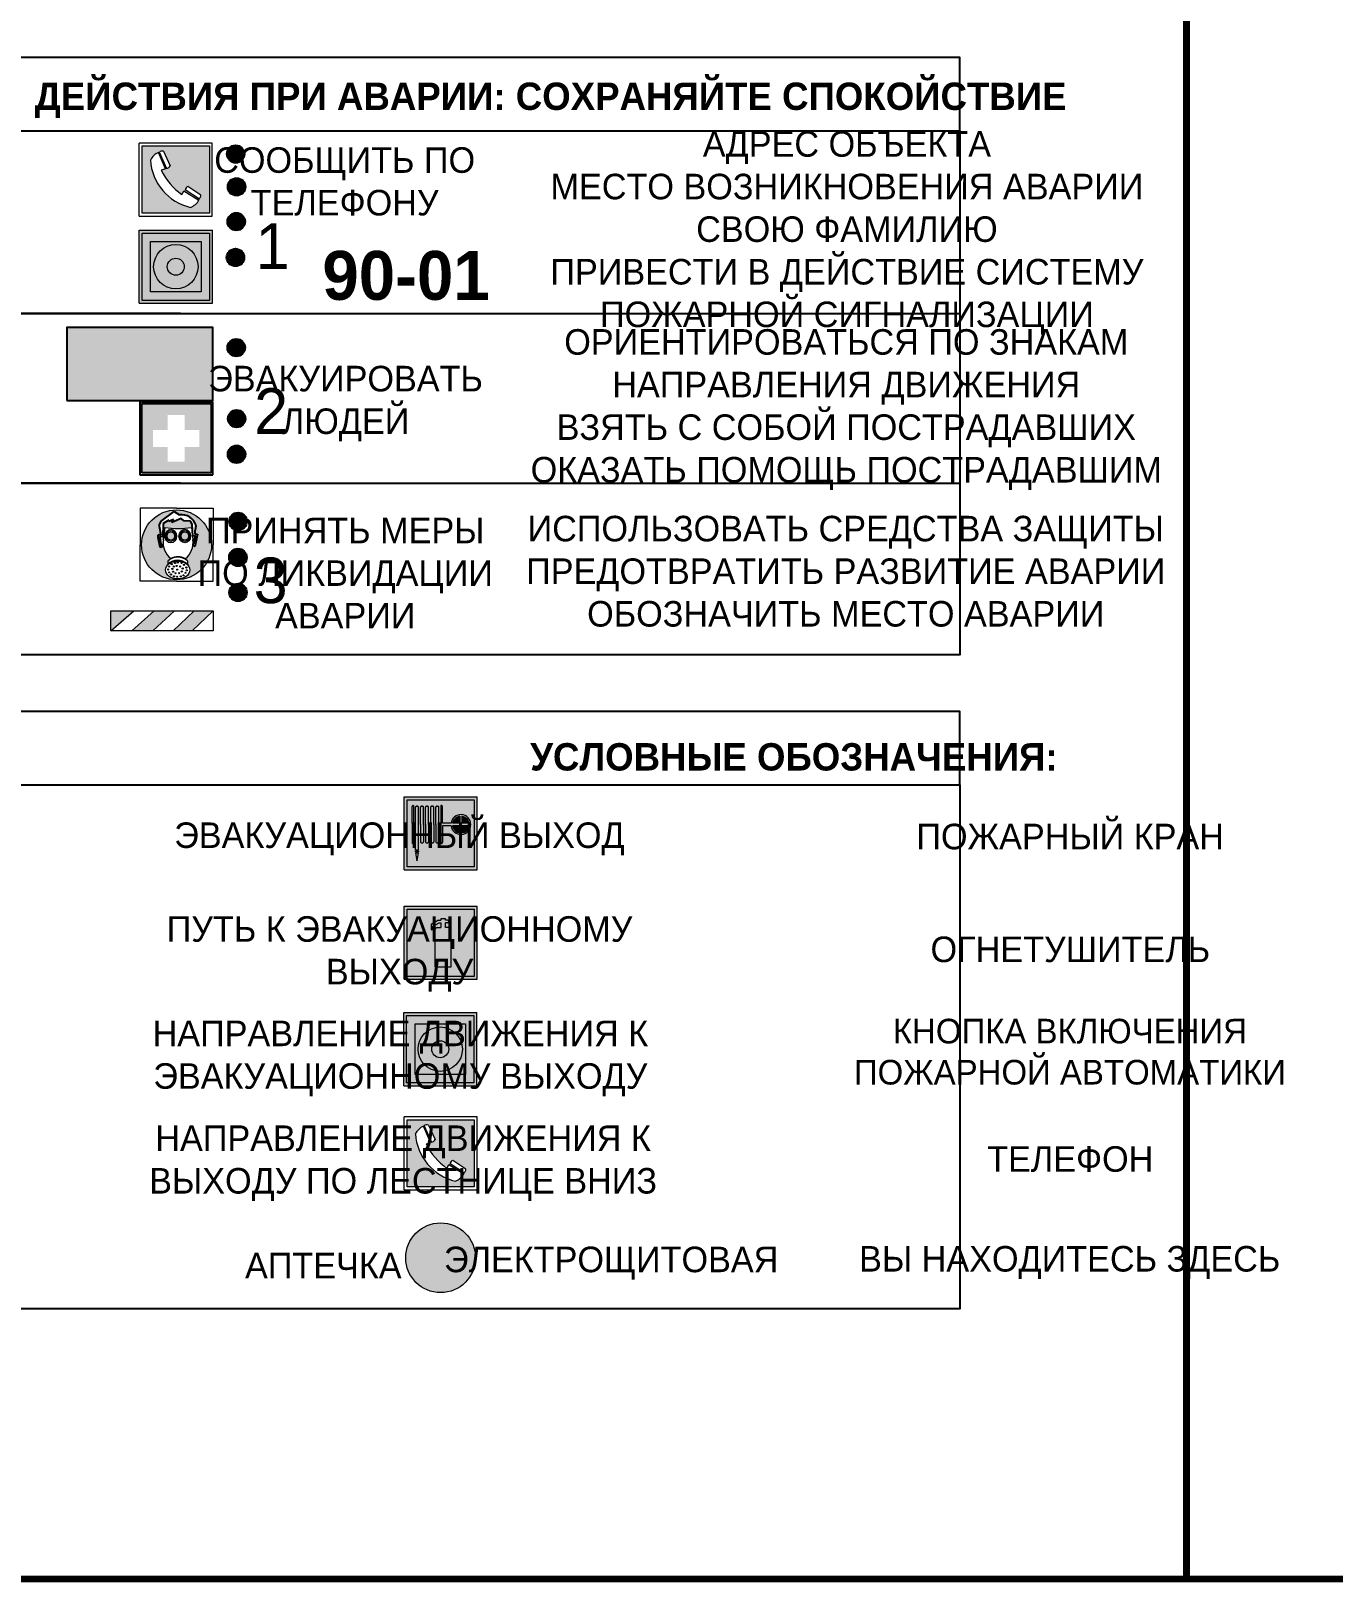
# Model space of a CAD drawing. Header units: millimetres. Extents: x 13810 to 67229, y 12374 to 21950.
# Drawn here: x 31162.7 to 31305.3, y 20272 to 20441.6 of the extents above; entities that cross this region are included whole.
import ezdxf

# ---------------------------------------------------------------- set-up
doc = ezdxf.new("R2010")
doc.units = ezdxf.units.MM
doc.styles.add('обычный', font='arial.ttf')

# ---------------------------------------------------------------- blocks, each defined once
blk = doc.blocks.new('A$C38D26F80')
h = blk.add_hatch(color=5)
h.dxf.hatch_style = 1
h.paths.add_polyline_path([(-8.77, -4.48, 1), (-0.19, -4.48, 1)])
h.paths.add_polyline_path([(-6.75, -3.58), (-6.75, -3.31), (-6.62, -3.22), (-6.5, -3.22), (-6.42, -3.3), (-6.39, -3.28), (-6.59, -2.23), (-6.59, -2.01), (-6.38, -1.58), (-4.76, -0.4), (-4.13, -0.79, -0.362848), (-2.1, -2.1, -0.201049), (-2.17, -2.48, 0.085434), (-2.26, -3.13), (-1.9, -3.16), (-2.25, -4.7), (-2.4, -4.59), (-2.43, -4.34), (-2.36, -4.34), (-2.14, -3.34), (-2.47, -3.42), (-2.58, -1.95), (-2.77, -1.58), (-3.58, -1.52), (-3.92, -1.26), (-5.05, -1.73), (-4.87, -1.39), (-5.41, -1.6), (-5.41, -1.46), (-6.13, -1.87), (-6.18, -3.5), (-6.56, -3.47), (-6.37, -4.59), (-6.16, -4.43), (-6.16, -4.66), (-6.36, -4.79), (-6.37, -4.8), (-6.51, -4.76)], flags=16)
h.paths.add_polyline_path([(-6.51, -4.76), (-6.36, -4.79), (-6.37, -4.8)], flags=0)
h.paths.add_polyline_path([(-5.92, -2.34, 0.089508), (-2.67, -2.35), (-2.48, -3.88, -0.268602), (-3.4, -6.18, 0.262449), (-5.2, -6.18, -0.268602), (-6.11, -3.88)], flags=16)
edge = h.paths.add_edge_path(flags=16)
edge.add_ellipse((-5.19, -3.41), major_axis=(0, 0.842), ratio=0.848992, start_angle=0, end_angle=360)
edge = h.paths.add_edge_path(flags=0)
edge.add_ellipse((-5.19, -3.39), major_axis=(0, 0.665), ratio=0.853798, start_angle=0, end_angle=360)
edge = h.paths.add_edge_path(flags=0)
edge.add_ellipse((-5.19, -3.4), major_axis=(0, 0.528), ratio=0.864094, start_angle=0, end_angle=360)
edge = h.paths.add_edge_path(flags=16)
edge.add_ellipse((-3.47, -3.4), major_axis=(0, 0.842), ratio=0.848992, start_angle=0, end_angle=360)
h.paths.add_polyline_path([(-3.13, -6.45), (-3.13, -6.84, 0.383174), (-5.57, -6.85), (-5.57, -6.49, -0.369952)], flags=16)
edge = h.paths.add_edge_path(flags=0)
edge.add_ellipse((-3.47, -3.39), major_axis=(0, 0.665), ratio=0.853798, start_angle=0, end_angle=360)
edge = h.paths.add_edge_path(flags=0)
edge.add_ellipse((-3.47, -3.4), major_axis=(0, 0.528), ratio=0.864094, start_angle=0, end_angle=360)
edge = h.paths.add_edge_path(flags=16)
edge.add_ellipse((-4.34, -7.57), major_axis=(-1.48, 0), ratio=0.744955, start_angle=0, end_angle=360)
h.paths.add_polyline_path([(-5.01, -6.85, -1), (-5.15, -6.85, -1)], flags=0)
h.paths.add_polyline_path([(-5.33, -7.14, -1), (-5.47, -7.14, -1)], flags=0)
h.paths.add_polyline_path([(-4.61, -6.71, -1), (-4.74, -6.71, -1)], flags=16)
h.paths.add_polyline_path([(-5.43, -7.51, -1), (-5.57, -7.51, -1)], flags=0)
h.paths.add_polyline_path([(-4.26, -6.67, -1), (-4.4, -6.67, -1)], flags=16)
h.paths.add_polyline_path([(-4.74, -7.14, -1), (-4.88, -7.14, -1)], flags=0)
h.paths.add_polyline_path([(-4.93, -7.43, -1), (-5.07, -7.43, -1)], flags=0)
h.paths.add_polyline_path([(-4.41, -7.07, -1), (-4.54, -7.07, -1)], flags=0)
h.paths.add_polyline_path([(-5.33, -7.87, -1), (-5.46, -7.87, -1)], flags=0)
h.paths.add_polyline_path([(-3.8, -6.71, -1), (-3.94, -6.71, -1)], flags=16)
h.paths.add_polyline_path([(-4.85, -7.78, -1), (-4.98, -7.78, -1)], flags=0)
h.paths.add_polyline_path([(-3.96, -7.14, -1), (-4.1, -7.14, -1)], flags=0)
h.paths.add_polyline_path([(-4.33, -7.53, -1), (-4.47, -7.53, -1)], flags=0)
h.paths.add_polyline_path([(-5.09, -8.12, -1), (-5.23, -8.12, -1)], flags=0)
h.paths.add_polyline_path([(-3.5, -6.94, -1), (-3.64, -6.94, -1)], flags=0)
h.paths.add_polyline_path([(-4.54, -7.97, -1), (-4.68, -7.97, -1)], flags=0)
h.paths.add_polyline_path([(-3.66, -7.39, -1), (-3.8, -7.39, -1)], flags=0)
h.paths.add_polyline_path([(-4.73, -8.35, -1), (-4.86, -8.35, -1)], flags=0)
h.paths.add_polyline_path([(-4.09, -7.96, -1), (-4.23, -7.96, -1)], flags=0)
h.paths.add_polyline_path([(-3.77, -7.74, -1), (-3.91, -7.74, -1)], flags=0)
h.paths.add_polyline_path([(-3.22, -7.27, -1), (-3.35, -7.27, -1)], flags=0)
h.paths.add_polyline_path([(-4.34, -8.4, -1), (-4.47, -8.4, -1)], flags=0)
h.paths.add_polyline_path([(-3.16, -7.61, -1), (-3.3, -7.61, -1)], flags=0)
h.paths.add_polyline_path([(-3.9, -8.35, -1), (-4.04, -8.35, -1)], flags=0)
h.paths.add_polyline_path([(-3.32, -7.91, -1), (-3.46, -7.91, -1)], flags=0)
h.paths.add_polyline_path([(-3.55, -8.23, -1), (-3.69, -8.23, -1)], flags=0)
at = {"color": 5, "lineweight": 5}
for p, q in [((-4.48, 0), (-8.96, 0)), ((-8.96, 0), (-8.96, -4.48)), ((-4.48, 0), (0, 0)), ((0, 0), (0, -4.48)), ((-6.59, -2.01), (-6.38, -1.58)), ((-6.38, -1.58), (-4.76, -0.4)), ((-6.13, -1.87), (-6.18, -3.5)), ((-5.41, -1.46), (-6.13, -1.87)), ((-4.87, -1.39), (-5.41, -1.6)), ((-5.41, -1.6), (-5.41, -1.46)), ((-3.92, -1.26), (-5.05, -1.73)), ((-5.05, -1.73), (-4.87, -1.39)), ((-4.76, -0.4), (-4.13, -0.79)), ((-3.58, -1.52), (-3.92, -1.26)), ((-2.77, -1.58), (-3.58, -1.52)), ((-2.58, -1.95), (-2.77, -1.58)), ((-6.75, -3.31), (-6.62, -3.22)), ((-6.75, -3.58), (-6.75, -3.31)), ((-6.51, -4.76), (-6.75, -3.58)), ((-6.62, -3.22), (-6.5, -3.22)), ((-6.59, -2.23), (-6.59, -2.01)), ((-6.39, -3.28), (-6.59, -2.23)), ((-6.18, -3.5), (-6.56, -3.47)), ((-6.56, -3.47), (-6.37, -4.59)), ((-6.5, -3.22), (-6.42, -3.3)), ((-6.42, -3.3), (-6.39, -3.28)), ((-5.92, -2.34), (-6.11, -3.88)), ((-2.67, -2.34), (-2.48, -3.88)), ((-2.47, -3.42), (-2.58, -1.95)), ((-2.14, -3.34), (-2.47, -3.42)), ((-2.36, -4.34), (-2.14, -3.34)), ((-1.9, -3.16), (-2.26, -3.13)), ((-2.25, -4.7), (-1.9, -3.16)), ((-8.96, -8.96), (-8.96, -4.48)), ((-6.37, -4.8), (-6.51, -4.76)), ((-6.37, -4.59), (-6.16, -4.43)), ((-6.16, -4.66), (-6.37, -4.8)), ((-6.16, -4.43), (-6.16, -4.66)), ((-2.43, -4.34), (-2.4, -4.59)), ((-2.43, -4.34), (-2.36, -4.34)), ((-2.4, -4.59), (-2.25, -4.7)), ((0, -8.96), (0, -4.48)), ((-5.57, -6.49), (-5.57, -6.85)), ((-3.13, -6.45), (-3.13, -6.84)), ((-4.48, -8.96), (-8.96, -8.96)), ((-4.48, -8.96), (0, -8.96))]:
    blk.add_line(p, q, dxfattribs=at)
at = {"color": 5}
for p, q in [((-6.59, -2.01), (-6.38, -1.58)), ((-6.38, -1.58), (-4.76, -0.4)), ((-6.13, -1.87), (-6.18, -3.5)), ((-5.41, -1.46), (-6.13, -1.87)), ((-4.87, -1.39), (-5.41, -1.6)), ((-5.41, -1.6), (-5.41, -1.46)), ((-3.92, -1.26), (-5.05, -1.73)), ((-5.05, -1.73), (-4.87, -1.39)), ((-4.76, -0.4), (-4.13, -0.79)), ((-3.58, -1.52), (-3.92, -1.26)), ((-2.77, -1.58), (-3.58, -1.52)), ((-2.58, -1.95), (-2.77, -1.58)), ((-6.75, -3.31), (-6.62, -3.22)), ((-6.75, -3.58), (-6.75, -3.31)), ((-6.51, -4.76), (-6.75, -3.58)), ((-6.62, -3.22), (-6.5, -3.22)), ((-6.59, -2.23), (-6.59, -2.01)), ((-6.39, -3.28), (-6.59, -2.23)), ((-6.18, -3.5), (-6.56, -3.47)), ((-6.56, -3.47), (-6.37, -4.59)), ((-6.5, -3.22), (-6.42, -3.3)), ((-6.42, -3.3), (-6.39, -3.28)), ((-2.47, -3.42), (-2.58, -1.95)), ((-2.14, -3.34), (-2.47, -3.42)), ((-2.36, -4.34), (-2.14, -3.34)), ((-2.26, -3.13), (-1.9, -3.16)), ((-1.9, -3.16), (-2.25, -4.7)), ((-6.37, -4.8), (-6.51, -4.76)), ((-6.36, -4.79), (-6.51, -4.76)), ((-6.37, -4.59), (-6.16, -4.43)), ((-6.16, -4.66), (-6.37, -4.8)), ((-6.16, -4.66), (-6.36, -4.79)), ((-6.16, -4.43), (-6.16, -4.66)), ((-2.4, -4.59), (-2.43, -4.34)), ((-2.43, -4.34), (-2.36, -4.34)), ((-2.25, -4.7), (-2.4, -4.59))]:
    blk.add_line(p, q, dxfattribs=at)
at = {"color": 5, "lineweight": 5}
for centre, radius in [((-4.48, -4.48), 4.29), ((-5.5, -7.51), 0.0678), ((-5.4, -7.14), 0.0678), ((-5.08, -6.85), 0.0678), ((-5, -7.43), 0.0678), ((-4.81, -7.14), 0.0678), ((-4.67, -6.71), 0.0678), ((-4.47, -7.07), 0.0678), ((-4.4, -7.53), 0.0678), ((-4.33, -6.67), 0.0678), ((-4.03, -7.14), 0.0678), ((-3.87, -6.71), 0.0678), ((-3.73, -7.39), 0.0678), ((-3.57, -6.94), 0.0678), ((-3.28, -7.27), 0.0678), ((-3.23, -7.61), 0.0678), ((-5.4, -7.87), 0.0678), ((-5.16, -8.12), 0.0678), ((-4.91, -7.78), 0.0678), ((-4.79, -8.35), 0.0678), ((-4.61, -7.97), 0.0678), ((-4.4, -8.4), 0.0678), ((-4.16, -7.96), 0.0678), ((-3.97, -8.35), 0.0678), ((-3.84, -7.74), 0.0678), ((-3.62, -8.23), 0.0678), ((-3.39, -7.91), 0.0678)]:
    blk.add_circle(centre, radius, dxfattribs=at)
at = {"color": 5}
for centre, radius, start, end in [((-3.89, -2.66), 1.88, 17.387, 97.1599), ((-0.35, -3.07), 1.91, 162.2553, 181.7878), ((-2.6, -2.2), 0.511, 326.3906, 11.8614)]:
    blk.add_arc(centre, radius, start, end, dxfattribs=at)
at = {"color": 5, "lineweight": 5}
for centre, radius, start, end in [((-4.28, 6.66), 9.15, 259.6987, 280.1569), ((-0.47, -3.05), 1.79, 161.5846, 182.4584), ((-2.6, -2.2), 0.513, 326.4781, 11.7739), ((-3.66, -4.24), 2.47, 171.573, 231.7124), ((-4.93, -4.24), 2.47, 308.2876, 8.427), ((-4.33, -7.88), 1.87, 50.358, 131.5662), ((-4.34, -8.2), 1.82, 48.4943, 132.3565), ((-4.3, -7.78), 1.83, 60.5889, 119.4111)]:
    blk.add_arc(centre, radius, start, end, dxfattribs=at)
for centre, major_axis, ratio in [((-5.19, -3.41), (0, 0.842), 0.848992), ((-5.19, -3.39), (0, 0.665), 0.853798), ((-5.19, -3.4), (0, 0.528), 0.864094), ((-3.47, -3.4), (0, 0.842), 0.848992), ((-3.47, -3.39), (0, 0.665), 0.853798), ((-3.47, -3.4), (0, 0.528), 0.864094), ((-4.34, -7.57), (-1.48, 0), 0.744955)]:
    blk.add_ellipse(centre, major_axis=major_axis, ratio=ratio, dxfattribs=at)
blk = doc.blocks.new('A$C47DD6509')
at = {"lineweight": 5}
for points in [[(-8.69, 0), (-11.19, 0), (-11.19, -2.22)], [(-4.22, 0), (-6.45, 0), (-8.91, -2.22), (-6.61, -2.22)], [(0, 0), (-2.09, 0), (-4.36, -2.22), (-2.29, -2.22)]]:
    blk.add_hatch(color=242, dxfattribs=at).paths.add_polyline_path(points)
at = {"color": 242, "lineweight": 5}
for p, q in [((-11.19, -2.22), (-8.69, 0)), ((-11.19, -2.22), (-11.19, 0)), ((-11.19, 0), (-8.69, 0)), ((-11.19, 0), (0, 0)), ((-8.91, -2.22), (-6.45, 0)), ((-6.61, -2.22), (-4.22, 0)), ((-4.36, -2.22), (-2.09, 0)), ((-2.29, -2.22), (0, 0)), ((0, 0), (0, -2.22)), ((0, -2.22), (-11.19, -2.22))]:
    blk.add_line(p, q, dxfattribs=at)
blk = doc.blocks.new('A$C32E8229D')
at = {"true_color": 0xffffff}
blk.add_hatch(color=7, dxfattribs=at).paths.add_polyline_path([(0, 0), (0, -8), (16, -8), (16, 0)])
h = blk.add_hatch(color=126)
h.paths.add_polyline_path([(0.2, -0.2), (15.8, -0.2), (15.8, -7.8), (0.2, -7.8)])
h.paths.add_polyline_path([(13.49, -2.05), (12.08, -2.05), (11.37, -2.63, 0.162397), (11.29, -2.84), (11.29, -3.63), (10.35, -3.63), (10.35, -4.05), (11.68, -4.05), (11.68, -3.48), (12.26, -4.28), (11.29, -5.1), (11.29, -6.78), (11.85, -6.78), (11.85, -5.44), (12.8, -4.64), (12.8, -5.94), (14.46, -5.94), (14.46, -5.39), (13.45, -5.39), (13.45, -3.97), (12.46, -2.59), (13.15, -2.59), (13.69, -3.34), (14.18, -3)], flags=16)
h.paths.add_polyline_path([(10.74, -1.82, 1), (11.8, -1.82, 1)], flags=16)
h.paths.add_polyline_path([(9.39, -3.59), (5.99, -3.59), (6.56, -3.03), (5.91, -3.03), (5.1, -3.83), (5.91, -4.64), (6.56, -4.64), (5.99, -4.09), (9.39, -4.09)], flags=16)
h.paths.add_polyline_path([(4.29, -1.08), (1.72, -1.08), (1.72, -6.6), (4.29, -6.6)], flags=16)
at = {"color": 126}
blk.add_lwpolyline([(16, -8), (0, -8), (0, 0), (16, 0)], close=True, dxfattribs=at)
blk = doc.blocks.new('A$C18900ED3')
h = blk.add_hatch(color=126)
h.paths.add_polyline_path([(-0.18, -0.18), (-7.02, -0.18), (-7.02, -7.02), (-0.18, -7.02)])
h.paths.add_polyline_path([(-5.89, -4.46), (-5.89, -2.77), (-4.46, -2.77), (-4.46, -1.31), (-2.77, -1.31), (-2.77, -2.77), (-1.33, -2.77), (-1.33, -4.46), (-2.77, -4.46), (-2.77, -5.89), (-4.46, -5.89), (-4.46, -4.46)], flags=16)
at = {"color": 126}
for p, q in [((-7.2, 0), (-7.2, -7.2)), ((0, 0), (-7.2, 0)), ((0, -7.2), (0, 0)), ((-7.02, -7.02), (-7.02, -0.18)), ((-7.02, -0.18), (-0.18, -0.18)), ((-0.18, -0.18), (-0.18, -7.02)), ((-7.2, -7.2), (0, -7.2)), ((-0.18, -7.02), (-7.02, -7.02))]:
    blk.add_line(p, q, dxfattribs=at)
blk = doc.blocks.new('A$C456E1F9C')
at = {"lineweight": 5}
h = blk.add_hatch(color=242, dxfattribs=at)
h.paths.add_polyline_path([(0.51, -1.47), (0.51, -13.26), (12.29, -13.26), (12.29, -1.47)])
h.paths.add_polyline_path([(5.42, -4.95, -0.254479), (4.78, -5.4), (3.52, -2.53, -0.209735), (4.23, -2.4)], flags=16)
h.paths.add_polyline_path([(8.53, -8.6), (10.87, -10.17), (10.54, -10.76), (8.03, -9.13, -0.192251)], flags=16)
h.paths.add_polyline_path([(4.61, -5.49, 0.005518), (3.87, -5.72, 0.128647), (7.49, -10.01, 0.00809), (7.83, -9.33), (10.47, -10.97, -0.16736), (8.99, -12.25, -0.327862), (1.95, -3.95, -0.166952), (3.36, -2.62)], flags=16)
at = {"color": 242, "lineweight": 5}
for p, q in [((0, -13.77), (0, -0.97)), ((12.8, -0.97), (0, -0.97)), ((4.61, -5.49), (3.36, -2.62)), ((3.52, -2.53), (4.78, -5.4)), ((4.23, -2.4), (5.42, -4.95)), ((12.8, -13.77), (12.8, -0.97)), ((7.83, -9.33), (10.47, -10.97)), ((8.03, -9.13), (10.54, -10.76)), ((10.81, -10.12), (8.53, -8.6)), ((10.54, -10.76), (10.8, -10.3)), ((10.8, -10.3), (10.81, -10.12)), ((0, -13.77), (12.8, -13.77))]:
    blk.add_line(p, q, dxfattribs=at)
blk.add_lwpolyline([(0.51, -1.47), (12.29, -1.47), (12.29, -13.26), (0.51, -13.26)], close=True, dxfattribs=at)
for centre, radius, start, end in [((4.59, -5.34), 2.99, 114.2845, 152.1974), ((4.02, -3.27), 0.891, 76.3284, 123.7092), ((11.12, -3.31), 9.19, 183.9915, 256.6009), ((4.68, -4.59), 0.824, 276.9621, 334.0723), ((14.98, -39.1), 35.17, 107.1487, 108.4135), ((13.86, -0.94), 11.08, 205.5536, 234.8762), ((-13.31, 0.8), 23.44, 332.5487, 334.4027), ((8.94, -9.5), 0.989, 114.4092, 157.9388), ((7.87, -9.46), 3, 291.9291, 329.9329)]:
    blk.add_arc(centre, radius, start, end, dxfattribs=at)
blk = doc.blocks.new('A$C54414219')
at = {"true_color": 0xffffff}
h = blk.add_hatch(color=7, dxfattribs=at)
h.paths.add_polyline_path([(2.39, -9.45), (2.39, -18.3), (11.23, -18.3), (11.23, -9.45)], flags=0)
h.paths.add_polyline_path([(10.71, -13.87, -1), (2.92, -13.87, -1)], flags=0)
h.paths.add_polyline_path([(8.3, -13.87, -1), (5.33, -13.87, -1)], flags=0)
h.paths.add_polyline_path([(0.41, -7.47), (0.41, -20.27), (13.21, -20.27), (13.21, -7.47)])
h.paths.add_polyline_path([(0.92, -19.77), (12.71, -19.77), (12.71, -7.98), (0.92, -7.98)], flags=16)
h.paths.add_polyline_path([(11.23, -9.45), (11.23, -18.3), (2.39, -18.3), (2.39, -9.45)], flags=0)
at = {"lineweight": 5}
h = blk.add_hatch(color=242, dxfattribs=at)
h.paths.add_polyline_path([(12.71, -7.98), (0.92, -7.98), (0.92, -19.77), (12.71, -19.77)])
h.paths.add_polyline_path([(11.23, -18.3), (2.39, -18.3), (2.39, -9.45), (11.23, -9.45)], flags=16)
h.paths.add_polyline_path([(10.71, -13.87, -1), (2.92, -13.87, -1)], flags=0)
h.paths.add_polyline_path([(8.3, -13.87, -1), (5.33, -13.87, -1)], flags=0)
at = {"true_color": 0xffffff}
h = blk.add_hatch(color=7, dxfattribs=at)
h.paths.add_polyline_path([(2.39, -9.45), (2.39, -18.3), (11.23, -18.3), (11.23, -9.45)])
h.paths.add_polyline_path([(10.71, -13.87, -1), (2.92, -13.87, -1)], flags=16)
h.paths.add_polyline_path([(8.3, -13.87, -1), (5.33, -13.87, -1)], flags=0)
at = {"lineweight": 5}
h = blk.add_hatch(color=242, dxfattribs=at)
h.paths.add_polyline_path([(2.92, -13.87, 1), (10.71, -13.87, 1)])
h.paths.add_polyline_path([(8.3, -13.87, -1), (5.33, -13.87, -1)], flags=16)
at = {"color": 242, "lineweight": 5}
for p, q in [((0.41, -20.27), (0.41, -7.47)), ((0.41, -7.47), (13.21, -7.47)), ((0.41, -7.47), (13.21, -7.47)), ((13.21, -20.27), (13.21, -7.47)), ((0.41, -20.27), (13.21, -20.27))]:
    blk.add_line(p, q, dxfattribs=at)
for points in [[(0.92, -7.98), (12.71, -7.98), (12.71, -19.77), (0.92, -19.77)], [(2.39, -9.45), (11.23, -9.45), (11.23, -18.3), (2.39, -18.3)]]:
    blk.add_lwpolyline(points, close=True, dxfattribs=at)
for radius in [3.89, 1.49]:
    blk.add_circle((6.81, -13.87), radius, dxfattribs=at)
blk = doc.blocks.new('A$C37112FD5')
at = {"true_color": 0xf5f5ff}
h = blk.add_hatch(color=7, dxfattribs=at)
h.dxf.hatch_style = 1
h.paths.add_polyline_path([(12.8, -7.4), (0, -7.4), (0, -20.2), (12.8, -20.2)])
h.paths.add_polyline_path([(12.29, -7.91), (12.29, -19.69), (0.51, -19.69), (0.51, -7.91)], flags=16)
h.paths.add_polyline_path([(4.98, -9.04, -0.42597), (5.17, -9.22), (5.17, -12.25), (5.17, -15.29, -0.432244), (4.98, -15.47), (4.83, -15.47, -0.42597), (4.64, -15.29), (4.64, -12.25), (4.64, -9.22, -0.432244), (4.83, -9.04)], flags=0)
h.paths.add_polyline_path([(4.28, -9.22), (4.28, -12.25), (4.28, -15.29, -0.432244), (4.09, -15.47), (3.94, -15.47, -0.42597), (3.75, -15.29), (3.75, -12.25), (3.75, -9.22, -0.432244), (3.94, -9.04), (4.09, -9.04, -0.42597)], flags=0)
h.paths.add_polyline_path([(5.72, -9.04), (5.87, -9.04, -0.42597), (6.06, -9.22), (6.06, -12.25), (6.06, -15.29, -0.432244), (5.87, -15.47), (5.72, -15.47, -0.42597), (5.53, -15.29), (5.53, -12.25), (5.53, -9.22, -0.432244)], flags=0)
h.paths.add_polyline_path([(6.42, -8.9), (6.5, -8.9, -0.42597), (6.69, -9.08), (6.69, -12.03), (8.21, -12.03, -15.824349), (8.21, -12.47), (6.69, -12.47), (6.69, -15.42, -0.432244), (6.5, -15.6), (6.42, -15.6)], flags=0)
h.paths.add_polyline_path([(3.39, -9.22), (3.39, -12.25), (3.39, -15.29, -0.432244), (3.2, -15.47), (3.05, -15.47, -0.42597), (2.85, -15.29), (2.85, -12.25), (2.85, -9.22, -0.432244), (3.05, -9.04), (3.2, -9.04, -0.42597)], flags=0)
h.paths.add_polyline_path([(2.5, -9.22), (2.5, -16.71), (1.96, -16.71), (1.96, -9.22, -0.432244), (2.15, -9.04), (2.31, -9.04, -0.42597)], flags=0)
h.paths.add_polyline_path([(1.61, -8.9), (1.61, -15.6), (1.57, -15.6, -0.42597), (1.37, -15.42), (1.37, -12.03), (1.37, -9.09, -0.432244), (1.57, -8.9)], flags=0)
h.paths.add_polyline_path([(9.76, -10.81), (9.76, -12.03), (8.49, -12.03, -0.336371)], flags=0)
h.paths.add_polyline_path([(8.49, -12.47), (9.76, -12.47), (9.76, -13.7, -0.336371)], flags=0)
h.paths.add_polyline_path([(10.11, -10.81, -0.336371), (11.38, -12.03), (10.11, -12.03)], flags=0)
h.paths.add_polyline_path([(10.11, -12.47), (11.38, -12.47, -0.336371), (10.11, -13.7)], flags=0)
h.paths.add_polyline_path([(2.5, -16.84), (2.5, -17.05), (1.97, -17.05), (1.97, -16.84)], flags=0)
h.paths.add_polyline_path([(2.5, -17.24, -0.033778), (2.24, -18.6, -0.033778), (1.97, -17.24)], flags=0)
h = blk.add_hatch(color=242)
h.dxf.hatch_style = 1
h.paths.add_polyline_path([(12.29, -7.91), (0.51, -7.91), (0.51, -19.69), (12.29, -19.69)])
h.paths.add_polyline_path([(6.42, -15.6), (6.42, -8.9), (6.5, -8.9, -0.42597), (6.69, -9.08), (6.69, -12.03), (8.21, -12.03, -15.824349), (8.21, -12.47), (6.69, -12.47), (6.69, -15.42, -0.432244), (6.5, -15.6)], flags=16)
h.paths.add_polyline_path([(5.87, -15.47), (5.72, -15.47, -0.42597), (5.53, -15.29), (5.53, -12.25), (5.53, -9.22, -0.432244), (5.72, -9.04), (5.87, -9.04, -0.42597), (6.06, -9.22), (6.06, -12.25), (6.06, -15.29, -0.432244)], flags=16)
h.paths.add_polyline_path([(4.98, -15.47), (4.83, -15.47, -0.42597), (4.64, -15.29), (4.64, -12.25), (4.64, -9.22, -0.432244), (4.83, -9.04), (4.98, -9.04, -0.42597), (5.17, -9.22), (5.17, -12.25), (5.17, -15.29, -0.432244)], flags=16)
h.paths.add_polyline_path([(4.09, -15.47), (3.94, -15.47, -0.42597), (3.75, -15.29), (3.75, -12.25), (3.75, -9.22, -0.432244), (3.94, -9.04), (4.09, -9.04, -0.42597), (4.28, -9.22), (4.28, -12.25), (4.28, -15.29, -0.432244)], flags=16)
h.paths.add_polyline_path([(3.2, -15.47), (3.05, -15.47, -0.42597), (2.85, -15.29), (2.85, -12.25), (2.85, -9.22, -0.432244), (3.05, -9.04), (3.2, -9.04, -0.42597), (3.39, -9.22), (3.39, -12.25), (3.39, -15.29, -0.432244)], flags=16)
h.paths.add_polyline_path([(2.5, -17.05), (1.97, -17.05), (1.97, -16.84), (2.5, -16.84)], flags=16)
h.paths.add_polyline_path([(2.5, -17.24, -0.033778), (2.24, -18.6, -0.033778), (1.97, -17.24)], flags=16)
h.paths.add_polyline_path([(2.5, -16.71), (1.96, -16.71), (1.96, -9.22, -0.432244), (2.15, -9.04), (2.31, -9.04, -0.42597), (2.5, -9.22)], flags=16)
h.paths.add_polyline_path([(1.61, -15.6), (1.57, -15.6, -0.42597), (1.37, -15.42), (1.37, -12.03), (1.37, -9.09, -0.432244), (1.57, -8.9), (1.61, -8.9)], flags=16)
h.paths.add_polyline_path([(8.49, -12.47), (9.76, -12.47), (9.76, -13.7, -0.336371)], flags=0)
h.paths.add_polyline_path([(10.11, -13.7), (10.11, -12.47), (11.38, -12.47, -0.336371)], flags=0)
h.paths.add_polyline_path([(8.49, -12.03, -0.336371), (9.76, -10.81), (9.76, -12.03)], flags=0)
h.paths.add_polyline_path([(10.11, -12.03), (10.11, -10.81, -0.336371), (11.38, -12.03)], flags=0)
h = blk.add_hatch(color=7, dxfattribs=at)
h.dxf.hatch_style = 1
h.paths.add_polyline_path([(1.61, -8.9), (1.57, -8.9, 0.432244), (1.37, -9.09), (1.37, -12.03), (1.37, -15.42, 0.42597), (1.57, -15.6), (1.61, -15.6)])
h.paths.add_polyline_path([(2.5, -9.22, 0.42597), (2.31, -9.04), (2.15, -9.04, 0.432244), (1.96, -9.22), (1.96, -16.71), (2.5, -16.71)])
h.paths.add_polyline_path([(2.5, -16.84), (1.97, -16.84), (1.97, -17.05), (2.5, -17.05)])
h.paths.add_polyline_path([(2.5, -17.24), (1.97, -17.24, 0.033778), (2.24, -18.6, 0.033778)])
h.paths.add_polyline_path([(3.39, -12.25), (3.39, -9.22, 0.42597), (3.2, -9.04), (3.05, -9.04, 0.432244), (2.85, -9.22), (2.85, -12.25), (2.85, -15.29, 0.42597), (3.05, -15.47), (3.2, -15.47, 0.432244), (3.39, -15.29)])
h.paths.add_polyline_path([(4.28, -12.25), (4.28, -9.22, 0.42597), (4.09, -9.04), (3.94, -9.04, 0.432244), (3.75, -9.22), (3.75, -12.25), (3.75, -15.29, 0.42597), (3.94, -15.47), (4.09, -15.47, 0.432244), (4.28, -15.29)])
h.paths.add_polyline_path([(5.17, -12.25), (5.17, -9.22, 0.42597), (4.98, -9.04), (4.83, -9.04, 0.432244), (4.64, -9.22), (4.64, -12.25), (4.64, -15.29, 0.42597), (4.83, -15.47), (4.98, -15.47, 0.432244), (5.17, -15.29)])
h.paths.add_polyline_path([(6.06, -12.25), (6.06, -9.22, 0.42597), (5.87, -9.04), (5.72, -9.04, 0.432244), (5.53, -9.22), (5.53, -12.25), (5.53, -15.29, 0.42597), (5.72, -15.47), (5.87, -15.47, 0.432244), (6.06, -15.29)])
h.paths.add_polyline_path([(6.69, -12.47), (8.21, -12.47, 15.824349), (8.21, -12.03), (6.69, -12.03), (6.69, -9.08, 0.42597), (6.5, -8.9), (6.42, -8.9), (6.42, -15.6), (6.5, -15.6, 0.432244), (6.69, -15.42)])
h.paths.add_polyline_path([(8.49, -12.47), (9.76, -12.47), (9.76, -13.7, -0.336371)], flags=16)
h.paths.add_polyline_path([(8.49, -12.03, -0.336371), (9.76, -10.81), (9.76, -12.03)], flags=16)
h.paths.add_polyline_path([(10.11, -12.47), (11.38, -12.47, -0.336371), (10.11, -13.7)], flags=16)
h.paths.add_polyline_path([(10.11, -12.03), (10.11, -10.81, -0.336371), (11.38, -12.03)], flags=16)
h = blk.add_hatch(color=242)
h.dxf.hatch_style = 1
h.paths.add_polyline_path([(9.76, -10.81, 0.336371), (8.49, -12.03), (9.76, -12.03)])
h.paths.add_polyline_path([(10.11, -10.81), (10.11, -12.03), (11.38, -12.03, 0.336371)])
h.paths.add_polyline_path([(11.38, -12.47), (10.11, -12.47), (10.11, -13.7, 0.336371)])
h.paths.add_polyline_path([(9.76, -12.47), (8.49, -12.47, 0.336371), (9.76, -13.7)])
at = {"color": 242, "lineweight": 5}
for p, q in [((0, -20.2), (0, -7.4)), ((0, -7.4), (12.8, -7.4)), ((12.8, -20.2), (12.8, -7.4)), ((1.37, -12.03), (1.37, -9.08)), ((1.57, -8.9), (1.61, -8.9)), ((1.61, -8.9), (1.61, -15.6)), ((1.96, -16.71), (1.96, -9.22)), ((2.15, -9.04), (2.31, -9.04)), ((2.5, -16.71), (2.5, -9.22)), ((2.85, -12.25), (2.85, -9.22)), ((3.05, -9.04), (3.2, -9.04)), ((3.39, -12.25), (3.39, -9.22)), ((3.75, -12.25), (3.75, -9.22)), ((3.94, -9.04), (4.09, -9.04)), ((4.28, -12.25), (4.28, -9.22)), ((4.64, -12.25), (4.64, -9.22)), ((4.83, -9.04), (4.98, -9.04)), ((5.17, -12.25), (5.17, -9.22)), ((5.53, -12.25), (5.53, -9.22)), ((5.72, -9.04), (5.87, -9.04)), ((6.06, -12.25), (6.06, -9.22)), ((6.42, -8.9), (6.42, -15.6)), ((6.5, -8.9), (6.42, -8.9)), ((6.69, -12.03), (6.69, -9.08)), ((9.76, -10.81), (9.76, -12.03)), ((10.11, -10.81), (10.11, -12.03)), ((1.37, -12.03), (1.37, -15.42)), ((2.85, -12.25), (2.85, -15.29)), ((3.39, -12.25), (3.39, -15.29)), ((3.75, -12.25), (3.75, -15.29)), ((4.28, -12.25), (4.28, -15.29)), ((4.64, -12.25), (4.64, -15.29)), ((5.17, -12.25), (5.17, -15.29)), ((5.53, -12.25), (5.53, -15.29)), ((6.06, -12.25), (6.06, -15.29)), ((8.21, -12.03), (6.69, -12.03)), ((8.21, -12.47), (6.69, -12.47)), ((6.69, -12.47), (6.69, -15.42)), ((9.76, -12.03), (8.49, -12.03)), ((9.76, -12.47), (8.49, -12.47)), ((9.76, -12.47), (9.76, -13.7)), ((11.38, -12.03), (10.11, -12.03)), ((11.38, -12.47), (10.11, -12.47)), ((10.11, -12.47), (10.11, -13.7)), ((1.57, -15.6), (1.61, -15.6)), ((3.05, -15.47), (3.2, -15.47)), ((3.94, -15.47), (4.09, -15.47)), ((4.83, -15.47), (4.98, -15.47)), ((5.72, -15.47), (5.87, -15.47)), ((6.42, -15.6), (6.5, -15.6)), ((1.96, -16.71), (2.5, -16.71)), ((1.97, -16.84), (2.5, -16.84)), ((1.97, -17.05), (1.97, -16.84)), ((2.5, -17.05), (1.97, -17.05)), ((1.97, -17.24), (2.5, -17.24)), ((2.5, -16.84), (2.5, -17.05)), ((0, -20.2), (12.8, -20.2))]:
    blk.add_line(p, q, dxfattribs=at)
blk.add_lwpolyline([(0.51, -7.91), (12.29, -7.91), (12.29, -19.69), (0.51, -19.69)], close=True, dxfattribs=at)
for centre, radius, start, end in [((1.56, -9.09), 0.182, 87.1027, 180.6071), ((2.15, -9.22), 0.182, 87.1027, 180.6071), ((2.32, -9.22), 0.182, 359.3929, 92.8973), ((3.04, -9.22), 0.182, 87.1027, 180.6071), ((3.21, -9.22), 0.182, 359.3929, 92.8973), ((3.93, -9.22), 0.182, 87.1027, 180.6071), ((4.1, -9.22), 0.182, 359.3929, 92.8973), ((4.82, -9.22), 0.182, 87.1027, 180.6071), ((4.99, -9.22), 0.182, 359.3929, 92.8973), ((5.71, -9.22), 0.182, 87.1027, 180.6071), ((5.88, -9.22), 0.182, 359.3929, 92.8973), ((6.51, -9.09), 0.182, 359.3929, 92.8973), ((9.93, -12.25), 1.74, 187.2319, 172.7681), ((9.93, -12.25), 1.46, 96.9927, 171.3585), ((9.93, -12.25), 1.46, 8.6415, 83.0073), ((9.93, -12.25), 1.46, 188.6415, 263.0073), ((9.93, -12.25), 1.46, 276.9927, 351.3585), ((1.56, -15.42), 0.182, 179.3929, 272.8973), ((3.04, -15.29), 0.182, 179.3929, 272.8973), ((3.21, -15.29), 0.182, 267.1027, 0.6071), ((3.93, -15.29), 0.182, 179.3929, 272.8973), ((4.1, -15.29), 0.182, 267.1027, 0.6071), ((4.82, -15.29), 0.182, 179.3929, 272.8973), ((4.99, -15.29), 0.182, 267.1027, 0.6071), ((5.71, -15.29), 0.182, 179.3929, 272.8973), ((5.88, -15.29), 0.182, 267.1027, 0.6071), ((6.51, -15.42), 0.182, 267.1027, 0.6071), ((12.17, -15.98), 10.27, 187.041, 194.7793), ((-7.7, -15.98), 10.27, 345.2207, 352.959)]:
    blk.add_arc(centre, radius, start, end, dxfattribs=at)
blk = doc.blocks.new('A$C7B8C2D5B')
at = {"lineweight": 0}
h = blk.add_hatch(color=5, dxfattribs=at)
h.dxf.hatch_style = 1
h.paths.add_polyline_path([(1.397, -3.024, 1), (-2.112, -3.024, 1)])
at = {"color": 5, "lineweight": 0}
blk.add_circle((-0.358, -3.024), 1.755, dxfattribs=at)
blk = doc.blocks.new('A$C3AD82952')
at = {"true_color": 0xf5f5ff}
h = blk.add_hatch(color=7, dxfattribs=at)
h.dxf.hatch_style = 1
h.paths.add_polyline_path([(8.21, 8.73, 0.414214), (7.89, 9.05), (7.22, 9.05), (7.22, 9.92), (7.59, 9.92, 1), (7.57, 10.36), (7.22, 10.36), (7.22, 10.6), (6.43, 10.6), (6.43, 10.36), (6.01, 10.36), (4.74, 9.59), (4.74, 8.69), (4.98, 8.73), (4.98, 9.26), (6.12, 9.91), (6.43, 9.91), (6.43, 9.05), (5.76, 9.05, 0.414214), (5.44, 8.73), (5.44, 2.2), (8.21, 2.2)], flags=0)
h.paths.add_polyline_path([(12.8, 12.8), (0, 12.8), (0, 0), (12.8, 0)])
h.paths.add_polyline_path([(0.51, 12.29), (12.29, 12.29), (12.29, 0.51), (0.51, 0.51)], flags=16)
h.paths.add_polyline_path([(4.74, 9.59), (6.01, 10.36), (6.43, 10.36), (6.43, 10.6), (7.22, 10.6), (7.22, 10.36), (7.59, 10.36, -0.94586), (7.59, 9.92), (7.22, 9.92), (7.22, 9.05), (7.89, 9.05, -0.414214), (8.21, 8.73), (8.21, 2.2), (5.44, 2.2), (5.44, 8.73, -0.414214), (5.76, 9.05), (6.43, 9.05), (6.43, 9.91), (6.12, 9.91), (4.98, 9.26), (4.98, 8.73), (4.74, 8.69)], flags=0)
h = blk.add_hatch(color=242)
h.dxf.hatch_style = 1
h.paths.add_polyline_path([(12.29, 12.29), (0.51, 12.29), (0.51, 0.51), (12.29, 0.51)])
h.paths.add_polyline_path([(4.74, 8.69), (4.74, 9.59), (6.01, 10.36), (6.43, 10.36), (6.43, 10.6), (7.22, 10.6), (7.22, 10.36), (7.59, 10.36, -0.94586), (7.59, 9.92), (7.22, 9.92), (7.22, 9.05), (7.89, 9.05, -0.414214), (8.21, 8.73), (8.21, 2.2), (5.44, 2.2), (5.44, 8.73, -0.414214), (5.76, 9.05), (6.43, 9.05), (6.43, 9.91), (6.12, 9.91), (4.98, 9.26), (4.98, 8.73)], flags=16)
h = blk.add_hatch(color=7, dxfattribs=at)
h.dxf.hatch_style = 1
h.paths.add_polyline_path([(8.21, 8.73, 0.414214), (7.89, 9.05), (7.22, 9.05), (7.22, 9.92), (7.59, 9.92, 1), (7.57, 10.36), (7.22, 10.36), (7.22, 10.6), (6.43, 10.6), (6.43, 10.36), (6.01, 10.36), (4.74, 9.59), (4.74, 8.69), (4.98, 8.73), (4.98, 9.26), (6.12, 9.91), (6.43, 9.91), (6.43, 9.05), (5.76, 9.05, 0.414214), (5.44, 8.73), (5.44, 2.2), (8.21, 2.2)])
at = {"color": 242, "lineweight": 5}
for p, q in [((0, 0), (0, 12.8)), ((0, 12.8), (12.8, 12.8)), ((12.8, 0), (12.8, 12.8)), ((6.01, 10.36), (4.74, 9.59)), ((4.74, 9.59), (4.74, 8.69)), ((4.74, 8.69), (4.98, 8.73)), ((4.98, 9.26), (6.12, 9.91)), ((4.98, 8.73), (4.98, 9.26)), ((5.44, 2.2), (5.44, 8.73)), ((5.76, 9.05), (6.43, 9.05)), ((6.01, 10.36), (6.43, 10.36)), ((6.12, 9.91), (6.43, 9.91)), ((7.22, 10.6), (6.43, 10.6)), ((6.43, 10.6), (6.43, 10.36)), ((6.43, 9.91), (6.43, 9.05)), ((7.22, 10.36), (7.22, 10.6)), ((7.59, 10.36), (7.22, 10.36)), ((7.22, 9.05), (7.22, 9.92)), ((7.59, 9.92), (7.22, 9.92)), ((7.89, 9.05), (7.22, 9.05)), ((8.21, 2.2), (8.21, 8.73)), ((0, 0), (12.8, 0)), ((5.44, 2.2), (8.21, 2.2))]:
    blk.add_line(p, q, dxfattribs=at)
blk.add_lwpolyline([(0.51, 12.29), (12.29, 12.29), (12.29, 0.51), (0.51, 0.51)], close=True, dxfattribs=at)
for centre, radius, start, end in [((5.76, 8.73), 0.32, 90, 180), ((7.58, 10.14), 0.223, 273.1875, 86.8125), ((7.89, 8.73), 0.32, 0, 90)]:
    blk.add_arc(centre, radius, start, end, dxfattribs=at)

msp = doc.modelspace()

# ---------------------------------------------------------------- hatches: boundary and pattern name
at = {"lineweight": 0}
h = msp.add_hatch(color=256, dxfattribs=at)
h.dxf.hatch_style = 1
h.paths.add_polyline_path([(31184.16, 20428.15, 1), (31186.1, 20428.15, 1)])
h = msp.add_hatch(color=256, dxfattribs=at)
h.dxf.hatch_style = 1
h.paths.add_polyline_path([(31184.27, 20424.56, 1), (31186.2, 20424.56, 1)])
h = msp.add_hatch(color=256, dxfattribs=at)
h.dxf.hatch_style = 1
h.paths.add_polyline_path([(31184.23, 20420.75, 1), (31186.16, 20420.75, 1)])
h = msp.add_hatch(color=256, dxfattribs=at)
h.dxf.hatch_style = 1
h.paths.add_polyline_path([(31184.15, 20416.82, 1), (31186.08, 20416.82, 1)])
h = msp.add_hatch(color=256, dxfattribs=at)
h.dxf.hatch_style = 1
h.paths.add_polyline_path([(31184.23, 20406.94, 1), (31186.16, 20406.94, 1)])
h = msp.add_hatch(color=256, dxfattribs=at)
h.dxf.hatch_style = 1
h.paths.add_polyline_path([(31184.27, 20399.16, 1), (31186.2, 20399.16, 1)])
h = msp.add_hatch(color=256, dxfattribs=at)
h.dxf.hatch_style = 1
h.paths.add_polyline_path([(31184.26, 20395.26, 1), (31186.2, 20395.26, 1)])
h = msp.add_hatch(color=256, dxfattribs=at)
h.dxf.hatch_style = 1
h.paths.add_polyline_path([(31184.42, 20387.9, 1), (31186.35, 20387.9, 1)])
h = msp.add_hatch(color=256, dxfattribs=at)
h.dxf.hatch_style = 1
h.paths.add_polyline_path([(31184.42, 20383.96, 1), (31186.35, 20383.96, 1)])
h = msp.add_hatch(color=256, dxfattribs=at)
h.dxf.hatch_style = 1
h.paths.add_polyline_path([(31184.42, 20380.12, 1), (31186.35, 20380.12, 1)])

# ---------------------------------------------------------------- linework, layer by layer
at = {"color": 2, "lineweight": 100}
for points in [[(30689.29, 20667.03), (31289.29, 20667.03), (31289.29, 20272.03), (30689.29, 20272.03)], [(31289.29, 20667.03), (31889.29, 20667.03), (31889.29, 20272.03), (31289.29, 20272.03)]]:
    msp.add_lwpolyline(points, close=True, dxfattribs=at)
for points in [[(31120.68, 20430.68), (31264.45, 20430.68), (31264.45, 20438.73), (31120.68, 20438.73)], [(31120.68, 20430.68), (31264.45, 20430.68), (31264.45, 20373.28), (31120.68, 20373.28)], [(31120.68, 20359.04), (31264.45, 20359.04), (31264.45, 20367.09), (31120.68, 20367.09)], [(31120.68, 20359.04), (31264.45, 20359.04), (31264.45, 20301.64), (31120.68, 20301.64)]]:
    msp.add_lwpolyline(points, close=True)
for points in [[(31179.1, 20410.69), (31120.68, 20410.69), (31264.45, 20410.69)], [(31179.1, 20392.11), (31120.68, 20392.11), (31264.45, 20392.11)]]:
    msp.add_lwpolyline(points)
for centre in [(31185.13, 20428.15), (31185.23, 20424.56), (31185.2, 20420.75), (31185.11, 20416.82), (31185.2, 20406.94), (31185.24, 20399.16), (31185.23, 20395.26), (31185.39, 20387.9), (31185.38, 20383.96), (31185.39, 20380.12)]:
    msp.add_circle(centre, 0.966)

# ---------------------------------------------------------------- block references
for name, p, xscale, yscale, zscale in [('A$C456E1F9C', (31174.57, 20429.96), 0.625, 0.625, 0.625), ('A$C54414219', (31174.32, 20424.48), 0.625, 0.625, 0.625), ('A$C18900ED3', (31182.64, 20401.01), 1.111111111007631, 1.111111111007631, 1.111111111007631), ('A$C38D26F80', (31182.66, 20389.34), 0.8928571427240968, 0.8928571427240968, 0.8928571427240968), ('A$C37112FD5', (31203.59, 20362.35), 0.6249984004534781, 0.6249984004534781, 0.6249984004534781), ('A$C3AD82952', (31203.59, 20337.74), 0.625, 0.625, 0.625), ('A$C54414219', (31203.28, 20338.75), 0.625, 0.625, 0.625), ('A$C456E1F9C', (31203.59, 20323.27), 0.625, 0.625, 0.625), ('A$C7B8C2D5B', (31208.36, 20313.81), 2.177419353276491, 2.177419353276491, 2.177419353276491)]:
    msp.add_blockref(name, p, dxfattribs=dict(xscale=xscale, yscale=yscale, zscale=zscale))
at = {"xscale": -1}
msp.add_blockref('A$C32E8229D', (31182.64, 20409.16), dxfattribs=at)
at = {"color": 242, "true_color": 0xc1121c}
msp.add_blockref('A$C47DD6509', (31182.66, 20378.12), dxfattribs=at)

# ---------------------------------------------------------------- texts
at = {"lineweight": 0, "attachment_point": 5, "style": 'обычный'}
for s, insert, char_height, width in [('{\\fProxima Nova Rg|b1|i0|c204|p2;ДЕЙСТВИЯ ПРИ АВАРИИ: СОХРАНЯЙТЕ СПОКОЙСТВИЕ\\H1.6644x; }', (31219.63, 20434.05), 3, 175.1736), ('\\pi-8.4,l8.4,t8.4;{\\fProxima Nova Rg|b0|i0|c204|p2;АДРЕС ОБЪЕКТА\\PМЕСТО ВОЗНИКНОВЕНИЯ АВАРИИ\\PСВОЮ ФАМИЛИЮ\\PПРИВЕСТИ В ДЕЙСТВИЕ СИСТЕМУ \\PПОЖАРНОЙ СИГНАЛИЗАЦИИ}', (31252.08, 20419.52), 2.8, 126.6484), ('{\\fProxima Nova Rg|b0|i0|c204|p2;СООБЩИТЬ ПО \\PТЕЛЕФОНУ}', (31197.07, 20425.14), 2.8, 126.6484), ('{\\fProxima Nova Rg|b0|i0|c204|p2;1\\H1.1667x; }', (31189.17, 20418.07), 5, 126.6484), ('{\\fProxima Nova Rg|b1|i0|c204|p2;\\H1.0714x;90-01\\fProxima Nova Rg|b0|i0|c204|p2;\\H0.93331x; \\H1.3449x; }', (31203.79, 20414.82), 5, 126.6484), ('\\pi-8.4,l8.4,t8.4;{\\fProxima Nova Rg|b0|i0|c204|p2;ОРИЕНТИРОВАТЬСЯ ПО ЗНАКАМ \\PНАПРАВЛЕНИЯ ДВИЖЕНИЯ\\PВЗЯТЬ С СОБОЙ ПОСТРАДАВШИХ\\PОКАЗАТЬ ПОМОЩЬ ПОСТРАДАВШИМ}', (31252.01, 20400.16), 2.8, 126.6484), ('{\\fProxima Nova Rg|b0|i0|c204|p2;ЭВАКУИРОВАТЬ \\PЛЮДЕЙ}', (31197.17, 20400.81), 2.8, 126.6484), ('{\\fProxima Nova Rg|b0|i0|c204|p2;2\\H1.1967x; }', (31189.02, 20399.99), 5, 126.6484), ('{\\fProxima Nova Rg|b0|i0|c204|p2;ПРИНЯТЬ МЕРЫ \\PПО ЛИКВИДАЦИИ \\PАВАРИИ}', (31197.13, 20382.24), 2.8, 126.6484), ('\\pi-8.4,l8.4,t8.4;{\\fProxima Nova Rg|b0|i0|c204|p2;ИСПОЛЬЗОВАТЬ СРЕДСТВА ЗАЩИТЫ \\PПРЕДОТВРАТИТЬ РАЗВИТИЕ АВАРИИ\\PОБОЗНАЧИТЬ МЕСТО АВАРИИ}', (31251.95, 20382.43), 2.8, 126.6484), ('{\\fProxima Nova Rg|b0|i0|c204|p2;3\\H1.1967x; }', (31188.96, 20381.41), 5, 126.6484), ('{\\fProxima Nova Rg|b1|i0|c204|p2;УСЛОВНЫЕ ОБОЗНАЧЕНИЯ:\\H1.1997x; }', (31246.27, 20362.09), 3, 175.1736), ('\\pi-8.4,l8.4,t8.4;{\\fProxima Nova Rg|b0|i0|c204|p2;ЭВАКУАЦИОННЫЙ ВЫХОД\\H1.6404x; }', (31203.07, 20353.12), 2.8, 126.6484), ('\\pi-8.4,l8.4,t8.4;{\\fProxima Nova Rg|b0|i0|c204|p2;ПОЖАРНЫЙ КРАН\\H1.6404x; }', (31276.53, 20353.36), 2.8, 126.6484), ('\\pi-8.4,l8.4,t8.4;{\\fProxima Nova Rg|b0|i0|c204|p2;ПУТЬ К ЭВАКУАЦИОННОМУ \\PВЫХОДУ }', (31203.08, 20340.51), 2.8, 126.6484), ('\\pi-8.4,l8.4,t8.4;{\\fProxima Nova Rg|b0|i0|c204|p2;ОГНЕТУШИТЕЛЬ\\H1.1997x; }', (31276.55, 20341), 2.8, 126.6484), ('\\pi-8.4,l8.4,t8.4;{\\fProxima Nova Rg|b0|i0|c204|p2;НАПРАВЛЕНИЕ ДВИЖЕНИЯ К \\PЭВАКУАЦИОННОМУ ВЫХОДУ}', (31203.17, 20329.07), 2.8, 126.6484), ('\\pi-8.1,l8.1,t8.1;{\\fProxima Nova Rg|b0|i0|c204|p2;КНОПКА ВКЛЮЧЕНИЯ\\PПОЖАРНОЙ АВТОМАТИКИ}', (31276.5, 20329.79), 2.7, 126.6484), ('\\pi-8.4,l8.4,t8.4;{\\fProxima Nova Rg|b0|i0|c204|p2;НАПРАВЛЕНИЕ ДВИЖЕНИЯ К \\PВЫХОДУ ПО ЛЕСТНИЦЕ ВНИЗ}', (31203.47, 20317.59), 2.8, 126.6484), ('\\pi-8.4,l8.4,t8.4;{\\fProxima Nova Rg|b0|i0|c204|p2;ТЕЛЕФОН\\H1.1997x; }', (31276.54, 20318.03), 2.8, 126.6484), ('\\pi-8.4,l8.4,t8.4;{\\fProxima Nova Rg|b0|i0|c204|p2;АПТЕЧКА\\H1.1667x; }', (31194.73, 20306.37), 2.8, 126.6484), ('\\pi-8.4,l8.4,t8.4;{\\fProxima Nova Rg|b0|i0|c204|p2;ЭЛЕКТРОЩИТОВАЯ\\H1.1997x; }', (31226.26, 20306.64), 2.8, 126.6484), ('\\pi-8.4,l8.4,t8.4;{\\fProxima Nova Rg|b0|i0|c204|p2;ВЫ НАХОДИТЕСЬ ЗДЕСЬ\\H1.1997x; }', (31276.48, 20306.71), 2.8, 126.6484)]:
    msp.add_mtext(s, dxfattribs=dict(at, insert=insert, char_height=char_height, width=width))

doc.saveas('drawing.dxf')
